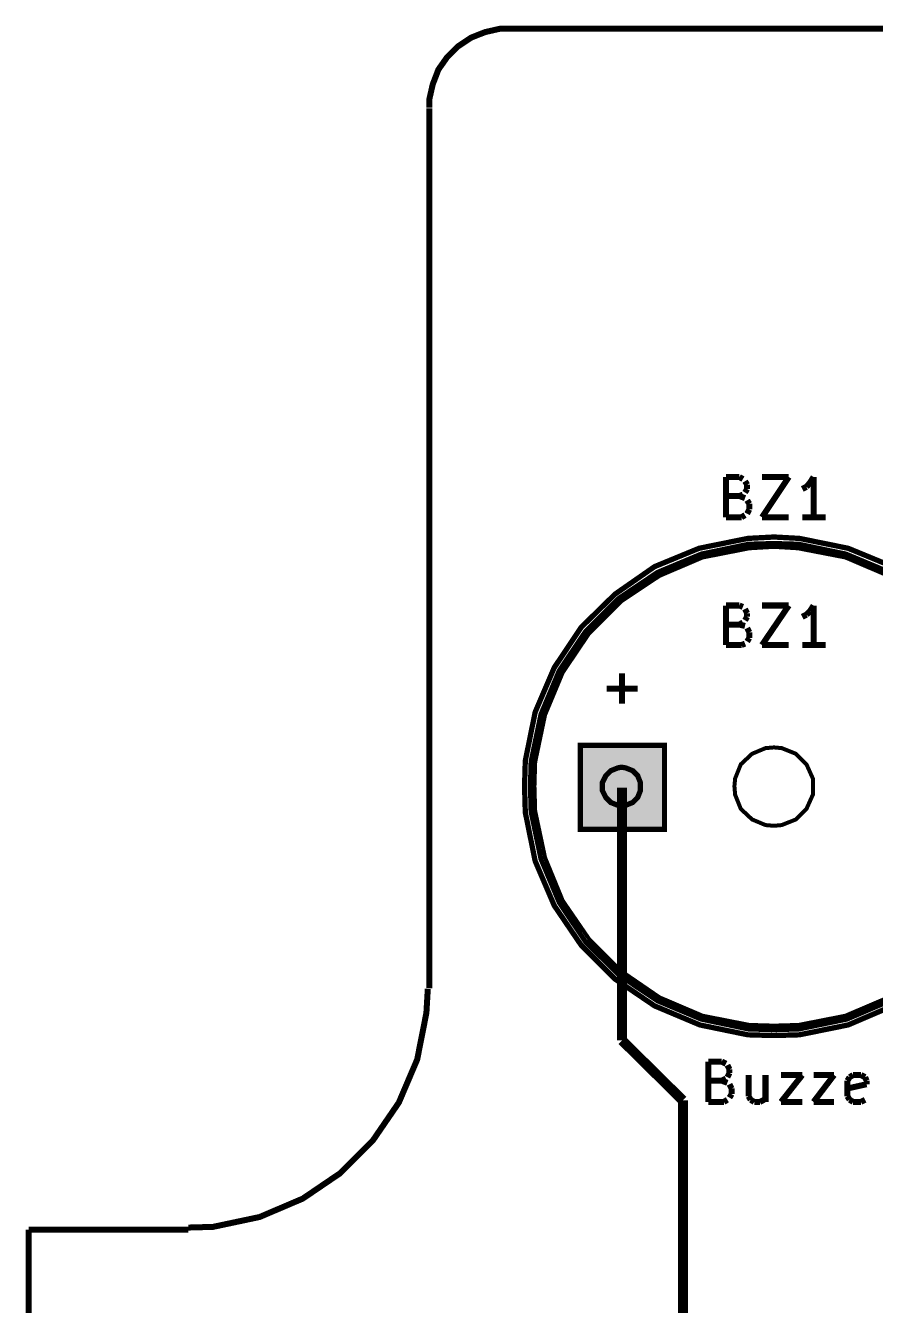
# Model space of a CAD drawing. Header units: millimetres. Extents: x 10 to 287, y 10 to 200.
# Drawn here: x 67.04 to 88.26, y 128.05 to 160.02 of the extents above; entities that cross this region are included whole.
import ezdxf

# ---------------------------------------------------------------- set-up
doc = ezdxf.new("R2010")
doc.units = ezdxf.units.MM
doc.layers.add('H', color=7, linetype='Continuous')
doc.layers.add('P', color=7, linetype='Continuous')

msp = doc.modelspace()

# ---------------------------------------------------------------- hatches: boundary and pattern name
at = {"layer": 'H', "linetype": 'Continuous'}
for points in [[(80.892, 139.929), (80.892, 142.028), (83.009, 142.028), (83.009, 139.929), (80.892, 139.929)], [(80.892, 139.929), (80.892, 142.028), (83.009, 142.028), (83.009, 139.929), (80.892, 139.929)], [(81.933, 140.529), (81.827, 140.529), (81.65, 140.6), (81.527, 140.741), (81.456, 140.917), (81.456, 141.005), (81.456, 141.111), (81.527, 141.27), (81.65, 141.411), (81.827, 141.482), (81.933, 141.482), (82.021, 141.482), (82.197, 141.411), (82.321, 141.27), (82.409, 141.111), (82.409, 141.005), (82.409, 140.917), (82.321, 140.741), (82.197, 140.6), (82.021, 140.529), (81.933, 140.529)], [(81.933, 140.529), (81.827, 140.529), (81.65, 140.6), (81.527, 140.741), (81.456, 140.917), (81.456, 141.005), (81.456, 141.111), (81.527, 141.27), (81.65, 141.411), (81.827, 141.482), (81.933, 141.482), (82.021, 141.482), (82.197, 141.411), (82.321, 141.27), (82.409, 141.111), (82.409, 141.005), (82.409, 140.917), (82.321, 140.741), (82.197, 140.6), (82.021, 140.529), (81.933, 140.529)]]:
    msp.add_hatch(color=256, dxfattribs=at).paths.add_polyline_path(points)

# ---------------------------------------------------------------- linework, layer by layer
at = {"layer": 'P'}
for points, const_width in [([(79.11, 159.949), (78.899, 159.949), (78.511, 159.861), (78.158, 159.72), (77.84, 159.508), (77.558, 159.226), (77.347, 158.926), (77.205, 158.556), (77.117, 158.168), (77.117, 157.974)], 0.15), ([(79.11, 159.949), (78.899, 159.949), (78.511, 159.861), (78.158, 159.72), (77.84, 159.508), (77.558, 159.226), (77.347, 158.926), (77.205, 158.556), (77.117, 158.168), (77.117, 157.974)], 0.15), ([(141.182, 159.949), (79.11, 159.949)], 0.15), ([(141.182, 159.949), (79.11, 159.949)], 0.15), ([(77.117, 135.978), (77.117, 157.956)], 0.15), ([(77.117, 135.978), (77.117, 157.956)], 0.15), ([(84.526, 147.743), (84.526, 148.749)], 0.15), ([(84.526, 148.749), (84.861, 148.749)], 0.15), ([(84.526, 147.743), (84.526, 148.749)], 0.15), ([(84.526, 148.749), (84.861, 148.749)], 0.15), ([(84.861, 148.749), (84.949, 148.696)], 0.15), ([(84.861, 148.749), (84.949, 148.696)], 0.15), ([(85.002, 148.643), (85.055, 148.555)], 0.15), ([(85.002, 148.643), (85.055, 148.555)], 0.15), ([(85.425, 148.749), (86.095, 148.749)], 0.15), ([(86.095, 148.749), (85.425, 147.743)], 0.15), ([(85.425, 148.749), (86.095, 148.749)], 0.15), ([(86.095, 148.749), (85.425, 147.743)], 0.15), ([(86.625, 148.608), (86.536, 148.502)], 0.15), ([(86.625, 148.608), (86.536, 148.502)], 0.15), ([(86.713, 148.749), (86.625, 148.608)], 0.15), ([(86.713, 148.749), (86.625, 148.608)], 0.15), ([(86.713, 147.743), (86.713, 148.749)], 0.15), ([(86.713, 147.743), (86.713, 148.749)], 0.15), ([(84.861, 148.273), (84.526, 148.273)], 0.15), ([(84.861, 148.273), (84.526, 148.273)], 0.15), ([(84.949, 148.308), (84.861, 148.273)], 0.15), ([(84.949, 148.308), (84.861, 148.273)], 0.15), ([(84.861, 148.273), (85.002, 148.22)], 0.15), ([(84.861, 148.273), (85.002, 148.22)], 0.15), ([(85.055, 148.449), (85.002, 148.361)], 0.15), ([(85.055, 148.449), (85.002, 148.361)], 0.15), ([(85.055, 148.555), (85.055, 148.449)], 0.15), ([(85.055, 148.555), (85.055, 148.449)], 0.15), ([(86.536, 148.502), (86.431, 148.449)], 0.15), ([(86.536, 148.502), (86.431, 148.449)], 0.15), ([(85.055, 148.167), (85.108, 148.078)], 0.15), ([(85.055, 148.167), (85.108, 148.078)], 0.15), ([(85.108, 148.078), (85.108, 147.937)], 0.15), ([(85.108, 148.078), (85.108, 147.937)], 0.15), ([(84.914, 147.743), (84.526, 147.743)], 0.15), ([(84.914, 147.743), (84.526, 147.743)], 0.15), ([(85.002, 147.796), (84.914, 147.743)], 0.15), ([(85.002, 147.796), (84.914, 147.743)], 0.15), ([(85.108, 147.937), (85.055, 147.832)], 0.15), ([(85.108, 147.937), (85.055, 147.832)], 0.15), ([(85.425, 147.743), (86.095, 147.743)], 0.15), ([(85.425, 147.743), (86.095, 147.743)], 0.15), ([(87.013, 147.743), (86.431, 147.743)], 0.15), ([(87.013, 147.743), (86.431, 147.743)], 0.15), ([(88.688, 146.509), (87.577, 146.967), (86.36, 147.214), (85.725, 147.249), (85.072, 147.214), (83.855, 146.967), (82.744, 146.509), (81.756, 145.821), (80.91, 144.992), (80.239, 143.986), (79.763, 142.875), (79.516, 141.658), (79.498, 141.023), (79.516, 140.37), (79.763, 139.153), (80.239, 138.042), (80.91, 137.054), (81.756, 136.208), (82.744, 135.537), (83.873, 135.061), (85.072, 134.814), (85.725, 134.796), (86.36, 134.814), (87.577, 135.061), (88.688, 135.537)], 0.132), ([(88.688, 146.509), (87.577, 146.967), (86.36, 147.214), (85.725, 147.249), (85.072, 147.214), (83.855, 146.967), (82.744, 146.509), (81.756, 145.821), (80.91, 144.992), (80.239, 143.986), (79.763, 142.875), (79.516, 141.658), (79.498, 141.023), (79.516, 140.37), (79.763, 139.153), (80.239, 138.042), (80.91, 137.054), (81.756, 136.208), (82.744, 135.537), (83.873, 135.061), (85.072, 134.814), (85.725, 134.796), (86.36, 134.814), (87.577, 135.061), (88.688, 135.537)], 0.132), ([(88.618, 146.368), (87.524, 146.826), (86.342, 147.073), (85.725, 147.091), (85.09, 147.073), (83.908, 146.826), (82.815, 146.368), (81.844, 145.715), (81.015, 144.886), (80.363, 143.916), (79.904, 142.822), (79.657, 141.64), (79.64, 141.023), (79.657, 140.388), (79.904, 139.206), (80.363, 138.113), (81.015, 137.142), (81.844, 136.313), (82.815, 135.661), (83.908, 135.202), (85.09, 134.955), (85.725, 134.938), (86.342, 134.955), (87.542, 135.202), (88.618, 135.661)], 0.12), ([(88.618, 146.368), (87.524, 146.826), (86.342, 147.073), (85.725, 147.091), (85.09, 147.073), (83.908, 146.826), (82.815, 146.368), (81.844, 145.715), (81.015, 144.886), (80.363, 143.916), (79.904, 142.822), (79.657, 141.64), (79.64, 141.023), (79.657, 140.388), (79.904, 139.206), (80.363, 138.113), (81.015, 137.142), (81.844, 136.313), (82.815, 135.661), (83.908, 135.202), (85.09, 134.955), (85.725, 134.938), (86.342, 134.955), (87.542, 135.202), (88.618, 135.661)], 0.12), ([(88.583, 146.279), (87.507, 146.738), (86.325, 146.967), (85.725, 147.003), (85.108, 146.967), (83.943, 146.738), (82.868, 146.279), (81.915, 145.644), (81.104, 144.833), (80.451, 143.863), (80.01, 142.804), (79.763, 141.623), (79.745, 141.023), (79.763, 140.406), (80.01, 139.241), (80.451, 138.165), (81.104, 137.213), (81.915, 136.402), (82.868, 135.749), (83.943, 135.29), (85.108, 135.061), (85.725, 135.043), (86.342, 135.061), (87.507, 135.29), (88.583, 135.749)], 0.1), ([(88.583, 146.279), (87.507, 146.738), (86.325, 146.967), (85.725, 147.003), (85.108, 146.967), (83.943, 146.738), (82.868, 146.279), (81.915, 145.644), (81.104, 144.833), (80.451, 143.863), (80.01, 142.804), (79.763, 141.623), (79.745, 141.023), (79.763, 140.406), (80.01, 139.241), (80.451, 138.165), (81.104, 137.213), (81.915, 136.402), (82.868, 135.749), (83.943, 135.29), (85.108, 135.061), (85.725, 135.043), (86.342, 135.061), (87.507, 135.29), (88.583, 135.749)], 0.1), ([(84.526, 144.551), (84.526, 145.538)], 0.15), ([(84.526, 145.538), (84.861, 145.538)], 0.15), ([(84.526, 144.551), (84.526, 145.538)], 0.15), ([(84.526, 145.538), (84.861, 145.538)], 0.15), ([(84.861, 145.538), (84.949, 145.503)], 0.15), ([(84.861, 145.538), (84.949, 145.503)], 0.15), ([(85.002, 145.45), (85.055, 145.344)], 0.15), ([(85.002, 145.45), (85.055, 145.344)], 0.15), ([(85.425, 145.538), (86.095, 145.538)], 0.15), ([(86.095, 145.538), (85.425, 144.551)], 0.15), ([(85.425, 145.538), (86.095, 145.538)], 0.15), ([(86.095, 145.538), (85.425, 144.551)], 0.15), ([(86.625, 145.397), (86.536, 145.309)], 0.15), ([(86.625, 145.397), (86.536, 145.309)], 0.15), ([(86.713, 145.538), (86.625, 145.397)], 0.15), ([(86.713, 145.538), (86.625, 145.397)], 0.15), ([(86.713, 144.551), (86.713, 145.538)], 0.15), ([(86.713, 144.551), (86.713, 145.538)], 0.15), ([(84.949, 145.115), (84.861, 145.062)], 0.15), ([(84.949, 145.115), (84.861, 145.062)], 0.15), ([(85.055, 145.256), (85.002, 145.168)], 0.15), ([(85.055, 145.256), (85.002, 145.168)], 0.15), ([(85.055, 145.344), (85.055, 145.256)], 0.15), ([(85.055, 145.344), (85.055, 145.256)], 0.15), ([(86.536, 145.309), (86.431, 145.256)], 0.15), ([(86.536, 145.309), (86.431, 145.256)], 0.15), ([(84.861, 145.062), (84.526, 145.062)], 0.15), ([(84.861, 145.062), (84.526, 145.062)], 0.15), ([(84.861, 145.062), (85.002, 145.027)], 0.15), ([(84.861, 145.062), (85.002, 145.027)], 0.15), ([(85.055, 144.974), (85.108, 144.868)], 0.15), ([(85.055, 144.974), (85.108, 144.868)], 0.15), ([(85.108, 144.868), (85.108, 144.727)], 0.15), ([(85.108, 144.868), (85.108, 144.727)], 0.15), ([(84.914, 144.551), (84.526, 144.551)], 0.15), ([(84.914, 144.551), (84.526, 144.551)], 0.15), ([(85.002, 144.586), (84.914, 144.551)], 0.15), ([(85.002, 144.586), (84.914, 144.551)], 0.15), ([(85.108, 144.727), (85.055, 144.639)], 0.15), ([(85.108, 144.727), (85.055, 144.639)], 0.15), ([(85.425, 144.551), (86.095, 144.551)], 0.15), ([(85.425, 144.551), (86.095, 144.551)], 0.15), ([(87.013, 144.551), (86.431, 144.551)], 0.15), ([(87.013, 144.551), (86.431, 144.551)], 0.15), ([(81.933, 143.087), (81.933, 143.845)], 0.15), ([(81.933, 143.087), (81.933, 143.845)], 0.15), ([(81.933, 143.087), (81.933, 143.845)], 0.15), ([(81.933, 143.087), (81.933, 143.845)], 0.15), ([(81.545, 143.457), (82.321, 143.457)], 0.15), ([(81.545, 143.457), (82.321, 143.457)], 0.15), ([(81.545, 143.457), (82.321, 143.457)], 0.15), ([(81.545, 143.457), (82.321, 143.457)], 0.15), ([(80.892, 139.947), (80.892, 142.046), (82.991, 142.046), (82.991, 139.947), (80.892, 139.947)], 0.132), ([(80.892, 139.947), (80.892, 142.046), (82.991, 142.046), (82.991, 139.947), (80.892, 139.947)], 0.132), ([(86.695, 141.023), (86.695, 141.217), (86.536, 141.57), (86.272, 141.834), (85.919, 141.975), (85.725, 141.993), (85.513, 141.975), (85.178, 141.834), (84.896, 141.57), (84.755, 141.217), (84.737, 141.023), (84.755, 140.811), (84.896, 140.458), (85.178, 140.194), (85.513, 140.053), (85.725, 140.035), (85.919, 140.053), (86.272, 140.194), (86.536, 140.458), (86.695, 140.811), (86.695, 141.023), (86.695, 141.023)], 0.1), ([(86.695, 141.023), (86.695, 141.217), (86.536, 141.57), (86.272, 141.834), (85.919, 141.975), (85.725, 141.993), (85.513, 141.975), (85.178, 141.834), (84.896, 141.57), (84.755, 141.217), (84.737, 141.023), (84.755, 140.811), (84.896, 140.458), (85.178, 140.194), (85.513, 140.053), (85.725, 140.035), (85.919, 140.053), (86.272, 140.194), (86.536, 140.458), (86.695, 140.811), (86.695, 141.023), (86.695, 141.023)], 0.1), ([(82.391, 141.023), (82.391, 141.111), (82.321, 141.288), (82.197, 141.411), (82.021, 141.482), (81.915, 141.499), (81.827, 141.482), (81.65, 141.411), (81.527, 141.288), (81.439, 141.111), (81.439, 141.023), (81.439, 140.917), (81.527, 140.741), (81.65, 140.617), (81.827, 140.547), (81.915, 140.529), (82.021, 140.547), (82.197, 140.617), (82.321, 140.741), (82.391, 140.917), (82.391, 141.023), (82.391, 141.023)], 0.132), ([(82.391, 141.023), (82.391, 141.111), (82.321, 141.288), (82.197, 141.411), (82.021, 141.482), (81.915, 141.499), (81.827, 141.482), (81.65, 141.411), (81.527, 141.288), (81.439, 141.111), (81.439, 141.023), (81.439, 140.917), (81.527, 140.741), (81.65, 140.617), (81.827, 140.547), (81.915, 140.529), (82.021, 140.547), (82.197, 140.617), (82.321, 140.741), (82.391, 140.917), (82.391, 141.023), (82.391, 141.023)], 0.132), ([(81.933, 140.988), (81.933, 134.673)], 0.25), ([(81.933, 140.988), (81.933, 134.673)], 0.25), ([(71.102, 129.999), (71.72, 130.016), (72.884, 130.263), (73.96, 130.722), (74.895, 131.357), (75.706, 132.168), (76.359, 133.121), (76.817, 134.197), (77.047, 135.361), (77.082, 135.961)], 0.15), ([(71.102, 129.999), (71.72, 130.016), (72.884, 130.263), (73.96, 130.722), (74.895, 131.357), (75.706, 132.168), (76.359, 133.121), (76.817, 134.197), (77.047, 135.361), (77.082, 135.961)], 0.15), ([(81.933, 134.673), (83.45, 133.174)], 0.25), ([(81.933, 134.673), (83.45, 133.174)], 0.25), ([(84.085, 133.138), (84.085, 134.144)], 0.15), ([(84.085, 134.144), (84.42, 134.144)], 0.15), ([(84.085, 133.138), (84.085, 134.144)], 0.15), ([(84.085, 134.144), (84.42, 134.144)], 0.15), ([(84.42, 134.144), (84.526, 134.091)], 0.15), ([(84.42, 134.144), (84.526, 134.091)], 0.15), ([(84.561, 134.056), (84.614, 133.95)], 0.15), ([(84.561, 134.056), (84.614, 133.95)], 0.15), ([(84.614, 133.95), (84.614, 133.862)], 0.15), ([(84.614, 133.95), (84.614, 133.862)], 0.15), ([(84.42, 133.668), (84.085, 133.668)], 0.15), ([(84.42, 133.668), (84.085, 133.668)], 0.15), ([(84.526, 133.72), (84.42, 133.668)], 0.15), ([(84.526, 133.72), (84.42, 133.668)], 0.15), ([(84.42, 133.668), (84.561, 133.615)], 0.15), ([(84.42, 133.668), (84.561, 133.615)], 0.15), ([(84.614, 133.862), (84.561, 133.756)], 0.15), ([(84.614, 133.862), (84.561, 133.756)], 0.15), ([(84.614, 133.579), (84.667, 133.473)], 0.15), ([(84.614, 133.579), (84.667, 133.473)], 0.15), ([(85.09, 133.809), (85.09, 133.279)], 0.15), ([(85.09, 133.809), (85.09, 133.279)], 0.15), ([(85.513, 133.809), (85.513, 133.138)], 0.15), ([(85.513, 133.809), (85.513, 133.138)], 0.15), ([(85.901, 133.809), (86.431, 133.809)], 0.15), ([(86.431, 133.809), (85.901, 133.138)], 0.15), ([(85.901, 133.809), (86.431, 133.809)], 0.15), ([(86.431, 133.809), (85.901, 133.138)], 0.15), ([(86.713, 133.809), (87.224, 133.809)], 0.15), ([(87.224, 133.809), (86.713, 133.138)], 0.15), ([(86.713, 133.809), (87.224, 133.809)], 0.15), ([(87.224, 133.809), (86.713, 133.138)], 0.15), ([(87.559, 133.668), (87.612, 133.756)], 0.15), ([(87.559, 133.668), (87.612, 133.756)], 0.15), ([(87.559, 133.279), (87.559, 133.668)], 0.15), ([(87.559, 133.279), (87.559, 133.668)], 0.15), ([(88.036, 133.579), (87.559, 133.473)], 0.15), ([(88.036, 133.579), (87.559, 133.473)], 0.15), ([(87.612, 133.756), (87.701, 133.809)], 0.15), ([(87.612, 133.756), (87.701, 133.809)], 0.15), ([(87.701, 133.809), (87.895, 133.809)], 0.15), ([(87.701, 133.809), (87.895, 133.809)], 0.15), ([(87.895, 133.809), (88, 133.756)], 0.15), ([(87.895, 133.809), (88, 133.756)], 0.15), ([(88, 133.756), (88.036, 133.668)], 0.15), ([(88, 133.756), (88.036, 133.668)], 0.15), ([(88.036, 133.668), (88.036, 133.579)], 0.15), ([(88.036, 133.668), (88.036, 133.579)], 0.15), ([(84.667, 133.332), (84.614, 133.244)], 0.15), ([(84.667, 133.332), (84.614, 133.244)], 0.15), ([(84.667, 133.473), (84.667, 133.332)], 0.15), ([(84.667, 133.473), (84.667, 133.332)], 0.15), ([(85.09, 133.279), (85.143, 133.191)], 0.15), ([(85.09, 133.279), (85.143, 133.191)], 0.15), ([(87.612, 133.191), (87.559, 133.279)], 0.15), ([(87.612, 133.191), (87.559, 133.279)], 0.15), ([(83.45, 133.174), (83.45, 122.608)], 0.25), ([(83.45, 133.174), (83.45, 122.608)], 0.25), ([(84.473, 133.138), (84.085, 133.138)], 0.15), ([(84.473, 133.138), (84.085, 133.138)], 0.15), ([(84.561, 133.191), (84.473, 133.138)], 0.15), ([(84.561, 133.191), (84.473, 133.138)], 0.15), ([(85.143, 133.191), (85.231, 133.138)], 0.15), ([(85.143, 133.191), (85.231, 133.138)], 0.15), ([(85.231, 133.138), (85.372, 133.138)], 0.15), ([(85.231, 133.138), (85.372, 133.138)], 0.15), ([(85.372, 133.138), (85.478, 133.191)], 0.15), ([(85.372, 133.138), (85.478, 133.191)], 0.15), ([(85.901, 133.138), (86.431, 133.138)], 0.15), ([(85.901, 133.138), (86.431, 133.138)], 0.15), ([(86.713, 133.138), (87.224, 133.138)], 0.15), ([(86.713, 133.138), (87.224, 133.138)], 0.15), ([(87.701, 133.138), (87.612, 133.191)], 0.15), ([(87.701, 133.138), (87.612, 133.191)], 0.15), ([(87.895, 133.138), (87.701, 133.138)], 0.15), ([(87.895, 133.138), (87.701, 133.138)], 0.15), ([(88, 133.191), (87.895, 133.138)], 0.15), ([(88, 133.191), (87.895, 133.138)], 0.15), ([(67.116, 129.946), (71.102, 129.946)], 0.15), ([(67.116, 79.269), (67.116, 129.946)], 0.15), ([(67.116, 129.946), (71.102, 129.946)], 0.15), ([(67.116, 79.269), (67.116, 129.946)], 0.15)]:
    msp.add_lwpolyline(points, dxfattribs=dict(at, const_width=const_width))

doc.saveas('drawing.dxf')
